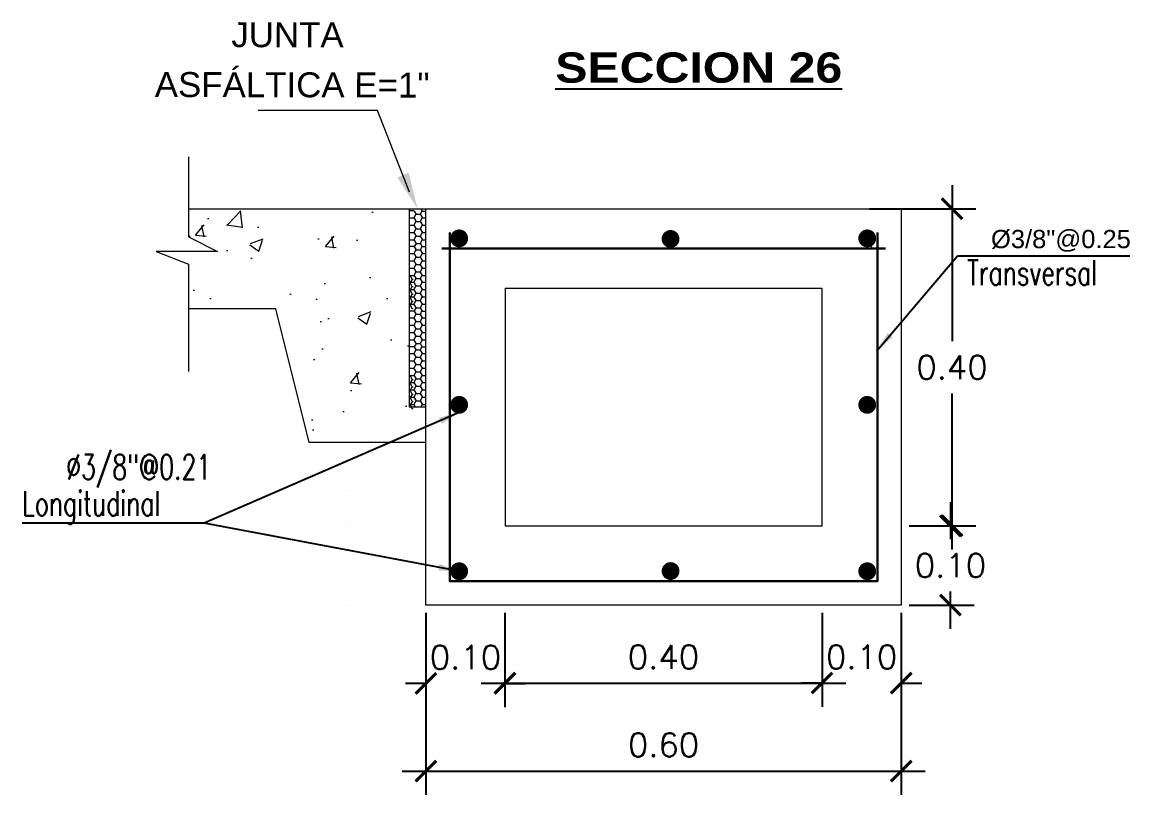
# Model space of a CAD drawing. Header units: millimetres. Extents: x 2085 to 2236, y 1365 to 1444.
# Drawn here: x 2226.137 to 2227.535, y 1432.922 to 1433.897 of the extents above; entities that cross this region are included whole.
import ezdxf

# ---------------------------------------------------------------- set-up
doc = ezdxf.new("R2010")
doc.units = ezdxf.units.MM
doc.linetypes.add('ACAD_ISO02W100', pattern=[15, 12, -3])
doc.linetypes.add('DASHED2', pattern=[0.375, 0.25, -0.125])
for name, color, linetype, lineweight in [('0.2', 32, 'ACAD_ISO02W100', 0), ('cotas', 1, 'Continuous', 15), ('linea fina 01', 189, 'Continuous', 0), ('PROYECCIONES-INT', 1, 'DASHED2', 5), ('TEXTO', 255, 'Continuous', 5)]:
    doc.layers.add(name, color=color, linetype=linetype, lineweight=lineweight)
doc.layers.add('TEX', color=3, linetype='Continuous')
doc.styles.add('COTAS', font='arial.ttf')
doc.styles.add('MtXpl_Arial_Black', font='')
doc.styles.add('ROMANS', font='romans.shx', dxfattribs={"width": 0.7})
doc.styles.add('ROMANS-DIM', font='romans.shx')
doc.styles.add('VANO', font='swissl.ttf', dxfattribs={"height": 0.2})
doc.styles.get('MtXpl_Arial_Black').set_extended_font_data('Arial Black')
doc.dimstyles.new('1-25V', dxfattribs={"dimscale": 0.2, "dimtxt": 0.18, "dimasz": 0.13, "dimexe": 0.18, "dimexo": 0.15, "dimgap": 0.1, "dimtad": 0, "dimtih": 1, "dimtoh": 1, "dimzin": 0, "dimdsep": 46, "dimtxsty": 'COTAS', "dimcen": 0.09, "dimadec": 0, "dimazin": 0, "dimtfac": 1, "dimtmove": 2, "dimatfit": 3, "dimfxl": 1, "dimtolj": 1, "dimtzin": 0, "dimarcsym": 0})
doc.dimstyles.new('20_METRIC  ARCHITECTURAL', dxfattribs={"dimscale": 0.2, "dimtxt": 0.03, "dimasz": 0.13, "dimexe": 0.15, "dimexo": 0.05, "dimgap": 0.09, "dimtad": 1, "dimtih": 1, "dimtoh": 1, "dimzin": 0, "dimdsep": 46, "dimtxsty": 'ROMANS-DIM', "dimblk": 'ARCHTICK', "dimcen": 2, "dimdle": 0.15, "dimclrd": 9, "dimclre": 9, "dimadec": 0, "dimazin": 0, "dimtfac": 1, "dimtix": 1, "dimtofl": 0, "dimtmove": 0, "dimatfit": 3, "dimfxl": 1, "dimfrac": 2, "dimtolj": 1, "dimtzin": 0, "dimarcsym": 0})

# ---------------------------------------------------------------- blocks, each defined once
blk = doc.blocks.new('_ArchTick')
at = {"color": 0, "linetype": 'ByBlock', "const_width": 0.15}
blk.add_lwpolyline([(-0.5, -0.5), (0.5, 0.5)], dxfattribs=at)
blk = doc.blocks.new('*D1020')
at = {"color": 9, "lineweight": -2, "transparency": 16777216}
for p, q in [((2226.646357393005, 1433.151413840045), (2226.646357393005, 1432.921986593221)), ((2227.24635739304, 1433.151413840045), (2227.24635739304, 1432.921986593221)), ((2226.616357393005, 1432.951986593221), (2227.27635739304, 1432.951986593221))]:
    blk.add_line(p, q, dxfattribs=at)
at = {"layer": 'Defpoints', "color": 0, "transparency": 16777216}
for p in [(2226.646357393005, 1433.161413840045, 5186.962977339907), (2227.24635739304, 1433.161413840045, 5186.962977339907), (2227.24635739304, 1432.951986593221)]:
    blk.add_point(p, dxfattribs=at)
at = {"color": 9, "lineweight": -2, "transparency": 16777216, "xscale": 0.026, "yscale": 0.026, "zscale": 0.026, "rotation": 180}
blk.add_blockref('_ArchTick', (2226.646357393005, 1432.951986593221), dxfattribs=at)
at = {"color": 9, "lineweight": -2, "transparency": 16777216, "xscale": 0.026, "yscale": 0.026, "zscale": 0.026}
blk.add_blockref('_ArchTick', (2227.24635739304, 1432.951986593221), dxfattribs=at)
at = {"color": 0, "lineweight": 0, "transparency": 16777216, "insert": (2226.946357393051, 1432.984986593221), "char_height": 0.03, "attachment_point": 5, "style": 'ROMANS-DIM'}
blk.add_mtext('\\A1;0.60', dxfattribs=at)
blk = doc.blocks.new('*D1021')
at = {"color": 9, "lineweight": -2, "transparency": 16777216}
for p, q in [((2227.310404314423, 1433.691413840046), (2227.310404314423, 1433.494413842654)), ((2227.206357257254, 1433.661413840046), (2227.340404314423, 1433.661413840046)), ((2227.310404314423, 1433.231413746541), (2227.310404314423, 1433.428413842654)), ((2227.256357393041, 1433.261413746541), (2227.340404314423, 1433.261413746541))]:
    blk.add_line(p, q, dxfattribs=at)
at = {"layer": 'Defpoints', "color": 0, "transparency": 16777216}
for p in [(2227.196357257254, 1433.661413840046, 5186.962977339907), (2227.246357393041, 1433.261413746541, 5186.962977339907), (2227.310404314423, 1433.261413746541)]:
    blk.add_point(p, dxfattribs=at)
at = {"color": 9, "lineweight": -2, "transparency": 16777216, "xscale": 0.026, "yscale": 0.026, "zscale": 0.026}
for p, rotation in [((2227.310404314423, 1433.661413840046), 90), ((2227.310404314423, 1433.261413746541), 270)]:
    blk.add_blockref('_ArchTick', p, dxfattribs=dict(at, rotation=rotation))
at = {"color": 0, "lineweight": 0, "transparency": 16777216, "insert": (2227.310404314423, 1433.461413842653), "char_height": 0.03, "attachment_point": 5, "style": 'ROMANS-DIM'}
blk.add_mtext('\\A1;0.40', dxfattribs=at)
blk = doc.blocks.new('*D1022')
at = {"color": 9, "lineweight": -2, "transparency": 16777216}
for p, q in [((2227.308413910094, 1433.291413750266), (2227.308413910094, 1433.244413840791)), ((2227.256357393041, 1433.261413750266), (2227.338413910094, 1433.261413750266)), ((2227.308413910094, 1433.131413840046), (2227.308413910094, 1433.178413840791)), ((2227.256357393041, 1433.161413840046), (2227.338413910094, 1433.161413840046))]:
    blk.add_line(p, q, dxfattribs=at)
at = {"layer": 'Defpoints', "color": 0, "transparency": 16777216}
for p in [(2227.246357393041, 1433.261413750266), (2227.246357393041, 1433.161413840046), (2227.308413910094, 1433.161413840046)]:
    blk.add_point(p, dxfattribs=at)
at = {"color": 9, "lineweight": -2, "transparency": 16777216, "xscale": 0.026, "yscale": 0.026, "zscale": 0.026}
for p, rotation in [((2227.308413910094, 1433.261413750266), 90), ((2227.308413910094, 1433.161413840046), 270)]:
    blk.add_blockref('_ArchTick', p, dxfattribs=dict(at, rotation=rotation))
at = {"color": 0, "lineweight": 0, "transparency": 16777216, "insert": (2227.308413910094, 1433.21141384079), "char_height": 0.03, "attachment_point": 5, "style": 'ROMANS-DIM'}
blk.add_mtext('\\A1;0.10', dxfattribs=at)
blk = doc.blocks.new('*D1023')
at = {"color": 9, "lineweight": -2, "transparency": 16777216}
for p, q in [((2226.646357393005, 1433.151413841908), (2226.646357393005, 1433.032563282465)), ((2226.746077772343, 1433.151413841908), (2226.746077772343, 1433.032563282465)), ((2226.646357393005, 1433.062563282465), (2226.620357393005, 1433.062563282465)), ((2226.746077772343, 1433.062563282465), (2226.772077772343, 1433.062563282465))]:
    blk.add_line(p, q, dxfattribs=at)
at = {"layer": 'Defpoints', "color": 0, "transparency": 16777216}
for p in [(2226.646357393005, 1433.161413841908, 5186.962977339907), (2226.746077772343, 1433.161413841908, 5186.962977339907), (2226.746077772343, 1433.062563282465)]:
    blk.add_point(p, dxfattribs=at)
at = {"color": 9, "lineweight": -2, "transparency": 16777216, "xscale": 0.026, "yscale": 0.026, "zscale": 0.026}
blk.add_blockref('_ArchTick', (2226.646357393005, 1433.062563282465), dxfattribs=at)
at = {"color": 9, "lineweight": -2, "transparency": 16777216, "xscale": 0.026, "yscale": 0.026, "zscale": 0.026, "rotation": 180}
blk.add_blockref('_ArchTick', (2226.746077772343, 1433.062563282465), dxfattribs=at)
at = {"color": 0, "lineweight": 0, "transparency": 16777216, "insert": (2226.696217582674, 1433.095563282465), "char_height": 0.03, "attachment_point": 5, "style": 'ROMANS-DIM'}
blk.add_mtext('\\A1;0.10', dxfattribs=at)
blk = doc.blocks.new('*D1024')
at = {"color": 9, "lineweight": -2, "transparency": 16777216}
for p, q in [((2226.746077772343, 1433.151413840045), (2226.746077772343, 1433.032984743183)), ((2227.146357393005, 1433.151413840045), (2227.146357393005, 1433.032984743183)), ((2226.716077772342, 1433.062984743183), (2227.176357393005, 1433.062984743183))]:
    blk.add_line(p, q, dxfattribs=at)
at = {"layer": 'Defpoints', "color": 0, "transparency": 16777216}
for p in [(2226.746077772343, 1433.161413840045, 10373.92595467981), (2227.146357393005, 1433.161413840045, 5186.962977339907), (2227.146357393005, 1433.062984743183)]:
    blk.add_point(p, dxfattribs=at)
at = {"color": 9, "lineweight": -2, "transparency": 16777216, "xscale": 0.026, "yscale": 0.026, "zscale": 0.026, "rotation": 180}
blk.add_blockref('_ArchTick', (2226.746077772343, 1433.062984743183), dxfattribs=at)
at = {"color": 9, "lineweight": -2, "transparency": 16777216, "xscale": 0.026, "yscale": 0.026, "zscale": 0.026}
blk.add_blockref('_ArchTick', (2227.146357393005, 1433.062984743183), dxfattribs=at)
at = {"color": 0, "lineweight": 0, "transparency": 16777216, "insert": (2226.946217582674, 1433.095984743182), "char_height": 0.03, "attachment_point": 5, "style": 'ROMANS-DIM'}
blk.add_mtext('\\A1;0.40', dxfattribs=at)
blk = doc.blocks.new('*D1025')
at = {"color": 9, "lineweight": -2, "transparency": 16777216}
for p, q in [((2227.146357393005, 1433.151413840045), (2227.146357393005, 1433.032984743183)), ((2227.24635739304, 1433.151413840045), (2227.24635739304, 1433.032984743183)), ((2227.146357393005, 1433.062984743183), (2227.120357393005, 1433.062984743183)), ((2227.24635739304, 1433.062984743183), (2227.27235739304, 1433.062984743183))]:
    blk.add_line(p, q, dxfattribs=at)
at = {"layer": 'Defpoints', "color": 0, "transparency": 16777216}
for p in [(2227.146357393005, 1433.161413840045, 5186.962977339907), (2227.24635739304, 1433.161413840045, 5186.962977339907), (2227.24635739304, 1433.062984743183)]:
    blk.add_point(p, dxfattribs=at)
at = {"color": 9, "lineweight": -2, "transparency": 16777216, "xscale": 0.026, "yscale": 0.026, "zscale": 0.026}
blk.add_blockref('_ArchTick', (2227.146357393005, 1433.062984743183), dxfattribs=at)
at = {"color": 9, "lineweight": -2, "transparency": 16777216, "xscale": 0.026, "yscale": 0.026, "zscale": 0.026, "rotation": 180}
blk.add_blockref('_ArchTick', (2227.24635739304, 1433.062984743183), dxfattribs=at)
at = {"color": 0, "lineweight": 0, "transparency": 16777216, "insert": (2227.196357393022, 1433.095984743182), "char_height": 0.03, "attachment_point": 5, "style": 'ROMANS-DIM'}
blk.add_mtext('\\A1;0.10', dxfattribs=at)
blk = doc.blocks.new('TEXTO 1')
at = {"layer": 'linea fina 01', "ltscale": 0.1}
for p, q in [((-0.0508167723950521, 0.1241394892707319), (-0.2010398150864177, 0.1241394892707319)), ((-0.0100357992129006, 0.0209258095888174), (-0.0508167723950521, 0.1241394892707319))]:
    blk.add_line(p, q, dxfattribs=at)
blk.add_solid([(-0.02553807579244, 0.0394717055042122), (0, 0), (-0.0113560050455419, 0.0456207189772329)], dxfattribs=at)
at = {"layer": '0.2', "color": 251, "true_color": 0x636466, "style": 'VANO', "oblique": 359.9999999999988}
for s, p in [('JUNTA', (-0.235123199257103, 0.2039847484927009, -5186.962977339907)), ('ASFÁLTICA E=1"', (-0.331776078852684, 0.1410587300779298, -5186.962977339907))]:
    blk.add_text(s, height=0.0314999999999926, rotation=359.8799999999986, dxfattribs=at).set_placement(p)
blk = doc.blocks.new('junta asfaltica')
at = {"lineweight": 0}
h = blk.add_hatch(dxfattribs=at)
h.set_pattern_fill('AR-CONC', scale=0.01, style=0)
h.set_pattern_definition([(50, (-0.1189008341857516, -0.0700673807971271), (0.1639662020964036, -0.0143451769850128), [0.017145, -0.188595]), (355, (-0.1189008341857516, -0.0700673807971271), (-0.0317190792824724, 0.1719511607151316), [0.013716, -0.150876525753]), (100.4514446999999, (-0.1052370278862327, -0.0712628090009275), (0.1322471223813179, 0.1576059767209756), [0.01457100792, -0.1602812201399999]), (46.1842, (-0.1189008341857516, -0.0243473808466206), (0.2439711368029169, -0.0378380951394544), [0.0257175, -0.2828925]), (96.6355576099999, (-0.0985699241846305, -0.0275005307792071), (0.2136637206463527, 0.2226835121379494), [0.021856520826, -0.240422047344]), (351.18415117, (-0.1189008341857516, -0.0243473808466206), (0.2136637206584793, 0.2226835121269794), [0.020573970363, -0.226313758728]), (21, (-0.0960408341843504, -0.0357773808761977), (0.1364529521422192, -0.0920386783683789), [0.017145, -0.188595]), (326, (-0.0960408341843504, -0.0357773808761977), (0.0556218255128824, 0.1657691695100873), [0.013716, -0.150876]), (71.45144499999999, (-0.0846697548481643, -0.0434472707099758), (0.1920747773508445, 0.0737304919973147), [0.01457100792, -0.16028094384]), (37.5, (-0.1189008341857516, -0.0700673807971271), (0.0027797429255326, 0.0760995349858378), [0, -0.1490472, 0, -0.153162, 0, -0.1514475]), (7.499999999999999, (-0.1189008341857516, -0.0700673807971271), (0.0601376962592752, 0.0901625173363076), [0, -0.0873252, 0, -0.1456182, 0, -0.0577215]), (327.5, (-0.1698786341848972, -0.0700673807971271), (0.1220315356501842, -0.0051558695934061), [0, -0.05715, 0, -0.178308, 0, -0.236601]), (317.5, (-0.1927386341862984, -0.0700673807971271), (0.1333162632474163, 0.0228838419299997), [0, -0.074295, 0, -0.1184148, 0, -0.168021])])
h.paths.add_polyline_path([(-0.0210516101701615, 2.68221356e-08), (-0.2996047820056447, 2.68221356e-08), (-0.2996047820056447, -0.0354425396023999), (-0.2629513452084211, -0.0536842927335783), (-0.3405718617955244, -0.0536842927335783), (-0.2996047820056447, -0.0698087543248676), (-0.2996047820056447, -0.1263088059424717), (-0.1894634049244814, -0.1263088059424717), (-0.1473604562202126, -0.2947206035255476), (-0.0210516101701615, -0.2947206075489248)])
h = blk.add_hatch(dxfattribs=at)
h.set_pattern_fill('HONEY', scale=0.0187124216457653, angle=180, style=0)
h.set_pattern_definition([(360, (-1344.435306308298, 712.0165321929755), (0.0080206117279161, -0.0046307012336861), [0.0053470744852774, -0.0106941489705549]), (240, (-1344.435306308298, 712.0165321929755), (-0.0080206107696662, -0.0046307028934237), [0.0053470744852774, -0.0106941489705549]), (300, (-1344.435306308298, 712.0165321929755), (9.5825e-10, -0.0092614041271098), [-0.0106941489705548, 0.0053470744852774])])
h.paths.add_polyline_path([(-0.0210514743416752, -0.0843195278941949), (-0.0210514743416752, -0.1264220193027086), (-0.0160414602769379, -0.1264220193027086), (-0.0160414602769379, -0.0843195278941949)])
h = blk.add_hatch(dxfattribs=at)
h.set_pattern_fill('HONEY', scale=0.0187124216457653, angle=180, style=0)
h.set_pattern_definition([(360, (-1344.435306308298, 711.8902233816681), (0.0080206117279161, -0.0046307012336861), [0.0053470744852774, -0.0106941489705549]), (240, (-1344.435306308298, 711.8902233816681), (-0.0080206107696662, -0.0046307028934237), [0.0053470744852774, -0.0106941489705549]), (300, (-1344.435306308298, 711.8902233816681), (9.5825e-10, -0.0092614041271098), [-0.0106941489705548, 0.0053470744852774])])
h.paths.add_polyline_path([(-0.0210514743416752, -0.2106283378600438), (-0.0210514743416752, -0.2527308292685575), (-0.0160414602769379, -0.2527308292685575), (-0.0160414602769379, -0.2106283378600438)])
at = {"color": 7, "linetype": 'ByBlock', "lineweight": 0}
for p, q in [((-0.2996047820056447, 0.0657418549060367), (-0.2996047820056447, -0.0354425369203)), ((-0.2996047820056447, -0.0354425369203), (-0.2629513452084211, -0.0536842887102012)), ((-0.2629513452084211, -0.0536842887102012), (-0.3405718617955244, -0.0536842887102012)), ((-0.3405718617955244, -0.0536842887102012), (-0.2996047820056447, -0.0698087529838176)), ((-0.2996047820056447, -0.0698087529838176), (-0.2996047820056447, -0.2053593622147218))]:
    blk.add_line(p, q, dxfattribs=at)
at = {"color": 7, "lineweight": 0}
for p, q in [((-0.2996047820056447, 2.81631856e-08), (-0.0210516101701615, 2.81631856e-08)), ((-0.0210514743416752, 0), (0, 0)), ((-0.0210514743416752, 0), (-0.0210514743416752, -0.25)), ((-0.0066348896848467, 0), (-0.0049328113927913, -0.0029480829834938)), ((-1.357866495e-07, -0.2947206048668249), (-1.357866495e-07, 0)), ((-0.0210515703142846, -0.010682698041137), (-0.0205355835823866, -0.0115764141082764)), ((-0.020682943747488, -0.0112982127070609), (-0.0210515702724479, -0.0119366937874475)), ((-0.0148197005551083, -0.0027724613248665), (-0.0210514743416752, -0.0027724613248665)), ((-0.0203683337476832, -0.0113096965849309), (-0.0150212592793651, -0.0113096965849309)), ((-0.0126623334804208, -0.0066675102709723), (-0.0153358707461848, -0.0112982113657836)), ((-0.0151885115028563, -0.0115764141082764), (-0.0125149742584654, -0.0162071165441375)), ((-0.0148361946316982, -0.0029252399504003), (-0.0125149739019435, -0.0069457130134651)), ((-0.0123477220349742, -0.0066789941488423), (-0.0070006475457376, -0.0066789941488423)), ((-0.0051546604418036, -0.0029252412914502), (-0.0073152590334757, -0.0066675075888725)), ((-0.0046417228782047, -0.0112982100247336), (-0.0073152601439688, -0.0159289124608222)), ((-0.0071679010893604, -0.0069457116721878), (-0.0044943638449695, -0.0115764141082764)), ((-0.0051235891251054, -0.0029047425091449), (2.09184e-11, -0.0029047425091449)), ((-0.0043271103013467, -0.0113096965849309), (-9.55119503e-08, -0.0113096965849309)), ((-0.0210515699372991, -0.0199441029130867), (-0.0205355831840279, -0.0208378162978988)), ((-0.0206829452140482, -0.0205596175790106), (-0.0210515706708066, -0.0211980946362473)), ((-0.0203683337476832, -0.0205710987745533), (-0.0150212592793651, -0.0205710987745533)), ((-0.0126623334804208, -0.0159289138018721), (-0.0153358707461848, -0.0205596148966834)), ((-0.012662334612287, -0.0251903173327719), (-0.0153358718775962, -0.0298210184275831)), ((-0.0151885091140685, -0.0208378176391761), (-0.0125149718487592, -0.0254685200750373)), ((-0.0123477220349742, -0.0159403976797421), (-0.0070006475457376, -0.0159403976797421)), ((-0.0123477220349742, -0.0252017985283146), (-0.0070006475457376, -0.0252017985283146)), ((-0.0046417231928899, -0.0205596135556334), (-0.0073152604372808, -0.0251903146504446)), ((-0.0071678994549984, -0.0162071192264648), (-0.004494362168316, -0.0208378189802261)), ((-0.0071678997692288, -0.0254685200750373), (-0.0044943625248379, -0.0300992225108985)), ((-0.0043271103013467, -0.0205710987745533), (-9.55119503e-08, -0.0205710987745533)), ((-0.0210515702724479, -0.0292055037616592), (-0.0205355819684883, -0.0300992225108985)), ((-0.0206829452140482, -0.0298210197686331), (-0.0210515703774945, -0.0304594981669197)), ((-0.0210515698745439, -0.038466907292559), (-0.0205355807952401, -0.0393606260417983)), ((-0.0206829463459144, -0.0390824232995328), (-0.0210515704193313, -0.0397208990157196)), ((-0.0203683337476832, -0.0298325009644032), (-0.0150212592793651, -0.0298325009644032)), ((-0.0203683337476832, -0.0390939018129757), (-0.0150212592793651, -0.0390939018129757)), ((-0.012662334905599, -0.0344517195223944), (-0.0153358721709083, -0.0390824219584829)), ((-0.0151885087157098, -0.0300992225108985), (-0.0125149714504005, -0.0347299236059371)), ((-0.0151885074797065, -0.0393606260417983), (-0.0125149702348608, -0.0439913284778868)), ((-0.0123477220349742, -0.0344632034002643), (-0.0070006475457376, -0.0344632034002643)), ((-0.0046417253929576, -0.0298210197686331), (-0.0073152626373485, -0.0344517222047216)), ((-0.0046417257703979, -0.0390824232995328), (-0.0073152630357072, -0.043713125735394)), ((-0.007167897380441, -0.034729924946987), (-0.004494360114677, -0.0393606260417983)), ((-0.0043271103013467, -0.0298325009644032), (-9.55537871e-08, -0.0298325009644032)), ((-0.0043271103013467, -0.0390939018129757), (-9.55537871e-08, -0.0390939018129757)), ((-0.0210515703142846, -0.0557221157848744), (-0.0205355839802906, -0.0566158291696866)), ((-0.0149139519339769, -0.0477837949990772), (-0.0206632865078973, -0.0477837949990772)), ((-0.0126623331034352, -0.0517069253326099), (-0.0153358703478261, -0.0563376264274211)), ((-0.0125149702348608, -0.0439913284778868), (-0.014899782829616, -0.0475884993372802)), ((-0.0148361946316982, -0.0479646563528604), (-0.0125149739019435, -0.0519851307569752)), ((-0.0123477220349742, -0.0437246042490642), (-0.0070006475457376, -0.0437246042490642)), ((-0.0123477220349742, -0.0517184105515298), (-0.0070006475457376, -0.0517184105515298)), ((-0.0051546604418036, -0.0479646590351877), (-0.0073152590334757, -0.0517069253326099)), ((-0.0071679007123748, -0.0519851307569752), (-0.0044943634466108, -0.0566158305107365)), ((-0.0069412944512806, -0.0439446634054548), (-0.0051814038679368, -0.0474320340156282)), ((-0.0052986274031355, -0.0476877263188271), (2.09184e-11, -0.0476877263188271)), ((-0.020682943747488, -0.056337630450571), (-0.0210515702724479, -0.056976108849085)), ((-0.0210515699372991, -0.0649835179744969), (-0.0205355831840279, -0.0658772340416363)), ((-0.0206829448370627, -0.0655990312993708), (-0.0210515706708066, -0.0662375083566076)), ((-0.0203683337476832, -0.056349112987391), (-0.0150212592793651, -0.056349112987391)), ((-0.0203683337476832, -0.0656105138361909), (-0.0150212592793651, -0.0656105138361909)), ((-0.0126623334804208, -0.0609683302043322), (-0.0153358707461848, -0.0655990312993708)), ((-0.0151885111258707, -0.0566158305107365), (-0.0125149738601067, -0.061246532946825)), ((-0.015188509491054, -0.0658772353826862), (-0.0125149722466631, -0.0705079364777248)), ((-0.0123477220349742, -0.0609798140824296), (-0.0070006475457376, -0.0609798140824296)), ((-0.0046417228782047, -0.0563376264274211), (-0.0073152601439688, -0.0609683275222324)), ((-0.0046417231928899, -0.0655990299580935), (-0.0073152604372808, -0.0702297310531321)), ((-0.0071678994549984, -0.061246534287875), (-0.004494362168316, -0.0658772367239635)), ((-0.0043271103013467, -0.056349112987391), (-9.55119503e-08, -0.056349112987391)), ((-0.0043271103013467, -0.0656105138361909), (-9.55119503e-08, -0.0656105138361909)), ((-0.0210515702724479, -0.0742449201643467), (-0.0205355819684883, -0.075138637572536)), ((-0.0206829452140482, -0.0748604361713206), (-0.0210515695812319, -0.0754989132285573)), ((-0.0210515698745439, -0.0835063236952465), (-0.0206477031460963, -0.0842058411240032)), ((-0.0203683337476832, -0.0748719160258133), (-0.0150212592793651, -0.0748719160258133)), ((-0.012662334612287, -0.0702297323941821), (-0.0153358718775962, -0.0748604348302706)), ((-0.012662334905599, -0.0794911372661318), (-0.0153358721709083, -0.0841218370198931)), ((-0.0151885087157098, -0.075138637572536), (-0.0125149714504005, -0.0797693400083972)), ((-0.0123477220349742, -0.0702412162720521), (-0.0070006475457376, -0.0702412162720521)), ((-0.0123477220349742, -0.0795026184619019), (-0.0070006475457376, -0.0795026184619019)), ((-0.0046417254766311, -0.0748604361713206), (-0.0073152627423951, -0.0794911386071817)), ((-0.0071678993713249, -0.0705079391598247), (-0.0044943621264792, -0.075138638913586)), ((-0.0071678977783449, -0.0797693413494471), (-0.0046064829057286, -0.0842058411240032)), ((-0.0043271103013467, -0.0748719160258133), (-9.55537871e-08, -0.0748719160258133)), ((-0.0210515696230687, -0.0920769859849315), (-0.0205355836869785, -0.092970700711021)), ((-0.0206829438311615, -0.0926924993098055), (-0.0210515699791358, -0.0933309790491421)), ((-0.0206829463459144, -0.084121839701993), (-0.0207314448966827, -0.0842058411240032)), ((-0.0203683337476832, -0.0841333195567131), (-0.0150212592793651, -0.0841333195567131)), ((-0.0203683337476832, -0.0927039805053482), (-0.0150212592793651, -0.0927039805053482)), ((-0.0126623335854674, -0.088061795532667), (-0.0153358708507767, -0.0926924979687556)), ((-0.0126623335431759, -0.0973232004046167), (-0.0153358707880216, -0.101953900158378)), ((-0.015188510140888, -0.092970700711021), (-0.0125149728751239, -0.0976014018058322)), ((-0.0148361947362901, -0.0843195265531449), (-0.0125149740069901, -0.0883399996162098)), ((-0.0123477220349742, -0.088073280751587), (-0.0070006475457376, -0.088073280751587)), ((-0.0123477220349742, -0.0973346829414368), (-0.0070006475457376, -0.0973346829414368)), ((-0.0051546604836403, -0.0843195278941949), (-0.0073152590753125, -0.0880617941916171)), ((-0.0046417224803008, -0.0926924966274783), (-0.0073152597456101, -0.0973231963812396)), ((-0.0071679011521155, -0.0883399982749325), (-0.0044943638868062, -0.0929706993699711)), ((-0.0071678995386719, -0.0976014044879321), (-0.0044943622733626, -0.1022321055829707)), ((-0.0043271103013467, -0.0841333195567131), (-9.55537871e-08, -0.0841333195567131)), ((-0.0043271103013467, -0.0927039805053482), (-9.55119503e-08, -0.0927039805053482)), ((-0.0210515699372991, -0.1013383868337314), (-0.0205355831840279, -0.1022321029006434)), ((-0.0206829453190949, -0.101953901499428), (-0.0210515707544801, -0.1025923812389919)), ((-0.0210515695812319, -0.1105997917054537), (-0.0205355820526165, -0.1114935077725931)), ((-0.0206829452772581, -0.1112153063713777), (-0.0210515700209726, -0.1118537820875645)), ((-0.0203683337476832, -0.101965384036248), (-0.0150212592793651, -0.101965384036248)), ((-0.0203683337476832, -0.1112267862260978), (-0.0150212592793651, -0.1112267862260978)), ((-0.0126623342348467, -0.1065846025942392), (-0.0153358714792376, -0.1112153050303277)), ((-0.015188509197742, -0.1022321055829707), (-0.0125149719533511, -0.1068628080188319)), ((-0.0151885087157098, -0.1114935077725931), (-0.0125149714504005, -0.1161242088676317)), ((-0.0123477220349742, -0.1065960851310592), (-0.0070006475457376, -0.1065960851310592)), ((-0.0046417235698755, -0.1019538988173281), (-0.0073152608356395, -0.1065846012531892)), ((-0.0046417250787272, -0.1112153063713777), (-0.0073152623649548, -0.115846006125139)), ((-0.0071678984072605, -0.1068628080188319), (-0.0044943611624149, -0.1114935091138705)), ((-0.0043271103013467, -0.101965384036248), (-9.55119503e-08, -0.101965384036248)), ((-0.0043271103013467, -0.1112267862260978), (-9.55537871e-08, -0.1112267862260978)), ((-0.0210515698745439, -0.1198611925542536), (-0.0205355807952401, -0.1207549126445428)), ((-0.0206829459475557, -0.1204767085612275), (-0.0210515700209726, -0.121115182936137)), ((-0.0203683337476832, -0.1204881884157203), (-0.0150212592793651, -0.1204881884157203)), ((-0.0126623353035029, -0.115846004784089), (-0.015335872569267, -0.1204767072199502)), ((-0.0151885076052167, -0.1207549126445428), (-0.0125149703189891, -0.1253856150806314)), ((-0.0129228676319144, -0.1255586645006588), (-0.0148348480788627, -0.1288070999084994)), ((-0.0123477220349742, -0.115857488661959), (-0.0070006475457376, -0.115857488661959)), ((-0.0123477220349742, -0.1251188908515814), (-0.0070006475457376, -0.1251188908515814)), ((-0.0073218910883952, -0.1251188908515814), (-0.0049328113927913, -0.1292568942903927)), ((-0.0046417261683018, -0.1204767085612275), (-0.0073152634336111, -0.1251074109970887)), ((-0.0071678974850329, -0.1161242115497316), (-0.0044943602197236, -0.1207549139855928)), ((-0.0043271103013467, -0.1204881884157203), (-9.55537871e-08, -0.1204881884157203)), ((-0.1894634049244814, -0.1263088032603719), (-0.2996047820056447, -0.1263088032603719)), ((-0.1473604562202126, -0.2947206021844977), (-0.1894634049244814, -0.1263088032603719)), ((-0.0210515703142846, -0.1369915093480358), (-0.0205355835823866, -0.1378852240741253)), ((-0.020682943747488, -0.1376070226729098), (-0.0210515702724479, -0.1382455037532964)), ((-0.0148197005551083, -0.1290812712907154), (-0.0210514743416752, -0.1290812712907154)), ((-0.0203683337476832, -0.1376185065507798), (-0.0150212592793651, -0.1376185065507798)), ((-0.0126623334804208, -0.1329763215778712), (-0.0153358707461848, -0.1376070213316325)), ((-0.0151885115028563, -0.1378852240741253), (-0.0125149742584654, -0.1425159265099865)), ((-0.0148361946316982, -0.1292340499162492), (-0.0125149739019435, -0.133254524320364)), ((-0.0123477220349742, -0.1329878041146912), (-0.0070006475457376, -0.1329878041146912)), ((-0.0051546604418036, -0.1292340525983491), (-0.0073152590334757, -0.1329763188957713)), ((-0.0046417228782047, -0.1376070199905826), (-0.0073152601439688, -0.1422377224266711)), ((-0.0071679010893604, -0.1332545229793141), (-0.0044943638449695, -0.1378852240741253)), ((-0.0051235891251054, -0.1292135524749938), (2.09184e-11, -0.1292135524749938)), ((-0.0043271103013467, -0.1376185065507798), (-9.55119503e-08, -0.1376185065507798)), ((-0.0210515699372991, -0.1462529128789356), (-0.0205355831840279, -0.1471466276050251)), ((-0.0206829452140482, -0.1468684275448595), (-0.0210515706708066, -0.1475069046020963)), ((-0.0203683337476832, -0.1468799073993523), (-0.0150212592793651, -0.1468799073993523)), ((-0.0126623334804208, -0.142237723767721), (-0.0153358707461848, -0.1468684262038096)), ((-0.012662334612287, -0.1514991259575709), (-0.0153358718775962, -0.156129828393432)), ((-0.0151885091140685, -0.147146628946075), (-0.0125149718487592, -0.1517773300408862)), ((-0.0123477220349742, -0.1422492089866409), (-0.0070006475457376, -0.1422492089866409)), ((-0.0123477220349742, -0.1515106098354408), (-0.0070006475457376, -0.1515106098354408)), ((-0.0046417231928899, -0.1468684248625323), (-0.0073152604372808, -0.1514991246162936)), ((-0.0071678994549984, -0.1425159291923137), (-0.004494362168316, -0.1471466302871249)), ((-0.0071678997692288, -0.1517773300408862), (-0.0044943625248379, -0.1564080324767474)), ((-0.0043271103013467, -0.1468799073993523), (-9.55119503e-08, -0.1468799073993523)), ((-0.0210515702724479, -0.1555143137275081), (-0.0205355819684883, -0.1564080324767474)), ((-0.0206829452140482, -0.156129829734482), (-0.0210515703774945, -0.156768309474046)), ((-0.0210515698745439, -0.1647757172584079), (-0.0205355807952401, -0.1656694360076472)), ((-0.0206829463459144, -0.1653912332653817), (-0.0210515704193313, -0.1660297089815685)), ((-0.0203683337476832, -0.1561413109302521), (-0.0150212592793651, -0.1561413109302521)), ((-0.0203683337476832, -0.1654027131198745), (-0.0150212592793651, -0.1654027131198745)), ((-0.012662334905599, -0.1607605308292932), (-0.0153358721709083, -0.1653912319243318)), ((-0.0151885087157098, -0.1564080324767474), (-0.0125149714504005, -0.1610387349128359)), ((-0.0151885074797065, -0.1656694360076472), (-0.0125149702348608, -0.1703001384437357)), ((-0.0123477220349742, -0.1607720133661132), (-0.0070006475457376, -0.1607720133661132)), ((-0.0046417253929576, -0.156129829734482), (-0.0073152626373485, -0.1607605321705705)), ((-0.0046417257703979, -0.1653912332653817), (-0.0073152630357072, -0.1700219357012429)), ((-0.007167897380441, -0.1610387362538859), (-0.004494360114677, -0.1656694360076472)), ((-0.0043271103013467, -0.1561413109302521), (-9.55537871e-08, -0.1561413109302521)), ((-0.0043271103013467, -0.1654027131198745), (-9.55537871e-08, -0.1654027131198745)), ((-0.0149139519339769, -0.1740926049649261), (-0.0206632865078973, -0.1740926049649261)), ((-0.0126623331034352, -0.1780157352984588), (-0.0153358703478261, -0.18264643773432)), ((-0.0125149702348608, -0.1703001384437357), (-0.014899782829616, -0.1738973093031291)), ((-0.0148361946316982, -0.1742734676599866), (-0.0125149739019435, -0.1782939407228241)), ((-0.0123477220349742, -0.1700334142149131), (-0.0070006475457376, -0.1700334142149131)), ((-0.0123477220349742, -0.1780272218584287), (-0.0070006475457376, -0.1780272218584287)), ((-0.0051546604418036, -0.1742734690010366), (-0.0073152590334757, -0.1780157352984588)), ((-0.0071679007123748, -0.1782939407228241), (-0.0044943634466108, -0.1829246418178627)), ((-0.0069412944512806, -0.1702534747123536), (-0.0051814038679368, -0.1737408453225271)), ((-0.0052986274031355, -0.173996536284676), (2.09184e-11, -0.173996536284676)), ((-0.0210515703142846, -0.1820309257507233), (-0.0205355839802906, -0.1829246404765854)), ((-0.020682943747488, -0.1826464404164198), (-0.0210515702724479, -0.1832849188149339)), ((-0.0210515699372991, -0.1912923279403458), (-0.0205355831840279, -0.1921860440074852)), ((-0.0206829448370627, -0.1919078412652197), (-0.0210515706708066, -0.1925463196635064)), ((-0.0203683337476832, -0.1826579229532399), (-0.0150212592793651, -0.1826579229532399)), ((-0.0203683337476832, -0.1919193238020398), (-0.0150212592793651, -0.1919193238020398)), ((-0.0126623334804208, -0.1872771388291312), (-0.0153358707461848, -0.1919078412652197)), ((-0.0151885111258707, -0.1829246418178627), (-0.0125149738601067, -0.1875553429126739)), ((-0.015188509491054, -0.1921860453485351), (-0.0125149722466631, -0.1968167477846236)), ((-0.0123477220349742, -0.1872886240482785), (-0.0070006475457376, -0.1872886240482785)), ((-0.0046417228782047, -0.18264643773432), (-0.0073152601439688, -0.1872771374880813)), ((-0.0046417231928899, -0.1919078399239424), (-0.0073152604372808, -0.196538542360031)), ((-0.0071678994549984, -0.1875553442537239), (-0.004494362168316, -0.1921860466898124)), ((-0.0043271103013467, -0.1826579229532399), (-9.55119503e-08, -0.1826579229532399)), ((-0.0043271103013467, -0.1919193238020398), (-9.55119503e-08, -0.1919193238020398)), ((-0.0210515702724479, -0.2005537301301956), (-0.0205355819684883, -0.2014474475383849)), ((-0.0206829452140482, -0.2011692461371695), (-0.0210515695812319, -0.2018077231944062)), ((-0.0203683337476832, -0.2011807273327122), (-0.0150212592793651, -0.2011807273327122)), ((-0.012662334612287, -0.1965385437010809), (-0.0153358718775962, -0.2011692447961195)), ((-0.012662334905599, -0.2057999458909308), (-0.0153358721709083, -0.2104306483267919)), ((-0.0151885087157098, -0.2014474475383849), (-0.0125149714504005, -0.2060781499742461)), ((-0.0123477220349742, -0.196550026237901), (-0.0070006475457376, -0.196550026237901)), ((-0.0123477220349742, -0.2058114284277508), (-0.0070006475457376, -0.2058114284277508)), ((-0.0046417254766311, -0.2011692461371695), (-0.0073152627423951, -0.2057999485730306)), ((-0.0071678993713249, -0.1968167491256736), (-0.0044943621264792, -0.2014474488794349)), ((-0.0071678977783449, -0.206078151315296), (-0.0046064829057286, -0.2105146510898521)), ((-0.0043271103013467, -0.2011807273327122), (-9.55537871e-08, -0.2011807273327122)), ((-0.0210515698745439, -0.2098151336610954), (-0.0206477031460963, -0.2105146510898521)), ((-0.0210515696230687, -0.2183857959507804), (-0.0205355836869785, -0.2192795106768699)), ((-0.0206829438311615, -0.2190013092756544), (-0.0210515699791358, -0.219639789014991)), ((-0.0206829463459144, -0.2104306496678419), (-0.0207314448966827, -0.2105146510898521)), ((-0.0203683337476832, -0.210442129522562), (-0.0150212592793651, -0.210442129522562)), ((-0.0203683337476832, -0.2190127918124745), (-0.0150212592793651, -0.2190127918124745)), ((-0.0126623335854674, -0.2143706054985159), (-0.0153358708507767, -0.2190013079346045)), ((-0.0126623335431759, -0.2236320090294157), (-0.0153358707880216, -0.2282627101242269)), ((-0.015188510140888, -0.2192795106768699), (-0.0125149728751239, -0.2239102131127311)), ((-0.0148361947362901, -0.2106283365189938), (-0.0125149740069901, -0.2146488095820587)), ((-0.0123477220349742, -0.2143820907174359), (-0.0070006475457376, -0.2143820907174359)), ((-0.0123477220349742, -0.2236434929072857), (-0.0070006475457376, -0.2236434929072857)), ((-0.0051546604836403, -0.2106283378600438), (-0.0073152590753125, -0.214370604157466)), ((-0.0046417224803008, -0.2190013065933272), (-0.0073152597456101, -0.2236320076883658)), ((-0.0071679011521155, -0.2146488068997314), (-0.0044943638868062, -0.21927950933582)), ((-0.0043271103013467, -0.210442129522562), (-9.55537871e-08, -0.210442129522562)), ((-0.0043271103013467, -0.2190127918124745), (-9.55119503e-08, -0.2190127918124745)), ((-0.0210515699372991, -0.2276471981406303), (-0.0205355831840279, -0.2285409128664924)), ((-0.0206829453190949, -0.2282627128063268), (-0.0210515707544801, -0.2289011898635636)), ((-0.0210515695812319, -0.2369086016713027), (-0.0205355820526165, -0.2378023177384421)), ((-0.0206829452772581, -0.2375241163372266), (-0.0210515700209726, -0.2381625920534134)), ((-0.0203683337476832, -0.2282741940020969), (-0.0150212592793651, -0.2282741940020969)), ((-0.0203683337476832, -0.2375355961919467), (-0.0150212592793651, -0.2375355961919467)), ((-0.0126623342348467, -0.2328934125600881), (-0.0153358714792376, -0.2375241149961766)), ((-0.015188509197742, -0.2285409168898695), (-0.0125149719533511, -0.2331716179846808)), ((-0.0123477220349742, -0.2329048964381855), (-0.0070006475457376, -0.2329048964381855)), ((-0.0046417235698755, -0.228262708783177), (-0.0073152608356395, -0.2328934112190382)), ((-0.0046417250787272, -0.2375241163372266), (-0.0073152623649548, -0.2421548174320378)), ((-0.0071678995386719, -0.223910214453781), (-0.0044943622733626, -0.2285409168898695)), ((-0.0071678984072605, -0.2331716179846808), (-0.0044943611624149, -0.2378023190797194)), ((-0.0043271103013467, -0.2282741940020969), (-9.55119503e-08, -0.2282741940020969)), ((-0.0043271103013467, -0.2375355961919467), (-9.55537871e-08, -0.2375355961919467)), ((-0.0210515698745439, -0.2461700025201026), (-0.0205355807952401, -0.2470637226103918)), ((-0.0206829459475557, -0.2467855185270764), (-0.0210515700209726, -0.2474239942430358)), ((-0.0210514743416752, -0.25), (-1.357866495e-07, -0.25)), ((-0.0203683337476832, -0.2467969983815692), (-0.0150212592793651, -0.2467969983815692)), ((-0.0126623353035029, -0.2421548147499379), (-0.015335872569267, -0.2467855171857991)), ((-0.0151885087157098, -0.2378023177384421), (-0.0125149714504005, -0.2424330188334807)), ((-0.0151885076052167, -0.2470637226103918), (-0.0134932470714375, -0.25)), ((-0.0123477220349742, -0.2421662986278079), (-0.0070006475457376, -0.2421662986278079)), ((-0.0071678974850329, -0.2424330228566305), (-0.0044943602197236, -0.2470637239514417)), ((-0.0046417261683018, -0.2467855185270764), (-0.0064976078897416, -0.25)), ((-0.0043271103013467, -0.2467969983815692), (-9.55537871e-08, -0.2467969983815692)), ((-1.357866495e-07, -0.2947206048668249), (-0.1473604562202126, -0.2947206021844977))]:
    blk.add_line(p, q, dxfattribs=at)
blk.add_blockref('TEXTO 1', (-0.0105257371706102, 0), dxfattribs=at)
blk = doc.blocks.new('*U683')
at = {"color": 5, "const_width": 0.01125}
blk.add_lwpolyline([(-0.0056249999999984, 0, 1), (0.0056249999999984, 0, 1)], format="xyb", close=True, dxfattribs=at)
blk = doc.blocks.new('*U690')
at = {"layer": 'cotas', "color": 0, "linetype": 'ByBlock', "lineweight": -2}
blk.add_blockref('*U683', (0, 0), dxfattribs=at)
at = {"layer": 'cotas', "color": 0, "linetype": 'ByBlock', "lineweight": -2, "transparency": 16777216}
for p in [(0.21, 0), (0.4200000000000001, 0)]:
    blk.add_blockref('*U683', p, dxfattribs=at)
blk = doc.blocks.new('*U689')
at = {"color": 5, "const_width": 0.01125}
blk.add_lwpolyline([(-0.0056249999999984, 0, 1), (0.0056249999999984, 0, 1)], format="xyb", close=True, dxfattribs=at)
blk = doc.blocks.new('*U684')
at = {"layer": 'cotas', "color": 0, "linetype": 'ByBlock', "lineweight": -2}
blk.add_blockref('*U689', (0, 0), dxfattribs=at)
blk = doc.blocks.new('*U686')
at = {"color": 5, "const_width": 0.01125}
blk.add_lwpolyline([(-0.0056249999999984, 0, 1), (0.0056249999999984, 0, 1)], format="xyb", close=True, dxfattribs=at)
blk = doc.blocks.new('*U685')
at = {"layer": 'cotas', "color": 0, "linetype": 'ByBlock', "lineweight": -2}
blk.add_blockref('*U686', (0, 0), dxfattribs=at)
at = {"layer": 'cotas', "color": 0, "linetype": 'ByBlock', "lineweight": -2, "transparency": 16777216}
for p in [(0.21, 0), (0.4200000000000001, 0)]:
    blk.add_blockref('*U686', p, dxfattribs=at)
blk = doc.blocks.new('*U687')
at = {"color": 5, "const_width": 0.01125}
blk.add_lwpolyline([(-0.0056249999999984, 0, 1), (0.0056249999999984, 0, 1)], format="xyb", close=True, dxfattribs=at)
blk = doc.blocks.new('*U688')
at = {"layer": 'cotas', "color": 0, "linetype": 'ByBlock', "lineweight": -2}
blk.add_blockref('*U687', (0, 0), dxfattribs=at)

msp = doc.modelspace()

# ---------------------------------------------------------------- linework, layer by layer
at = {"color": 84, "lineweight": 0}
for p, q in [((2226.646357393005, 1433.161413840045, 5186.962977339907), (2226.646357393005, 1433.661413840045, 5186.962977339907)), ((2226.646357393005, 1433.661413840045, 5186.962977339907), (2227.24635739304, 1433.661413840045, 5186.962977339907)), ((2227.24635739304, 1433.661413840045, 5186.962977339907), (2227.24635739304, 1433.161413840045, 5186.962977339907)), ((2226.746357392982, 1433.561413838555, 5186.962977339907), (2226.746357392982, 1433.261413839673, 5186.962977339907)), ((2226.746357392982, 1433.561413840418, 5186.962977339907), (2227.146357284389, 1433.561413840418, 5186.962977339907)), ((2227.146357393005, 1433.261413839673, 5186.962977339907), (2227.146357284448, 1433.561413840418, 5186.962977339907)), ((2226.746357392982, 1433.261413839673, 5186.962977339907), (2227.146357393005, 1433.261413839673, 5186.962977339907)), ((2227.24635739304, 1433.161413840045, 5186.962977339907), (2226.646357393005, 1433.161413840045, 5186.962977339907))]:
    msp.add_line(p, q, dxfattribs=at)
at = {"color": 5, "lineweight": 0}
for p, q in [((2226.646357393005, 1433.661413840045, 5186.962977339907), (2226.696357392993, 1433.661413840045, 5186.962977339907)), ((2227.196357257253, 1433.661413840045, 5186.962977339907), (2227.24635739304, 1433.661413840045, 5186.962977339907))]:
    msp.add_line(p, q, dxfattribs=at)
at = {"color": 6, "lineweight": 30}
msp.add_line((2226.666357393024, 1433.6114138393, 5186.962977339907), (2227.226357257223, 1433.611413841163, 5186.962977339907), dxfattribs=at)
at = {"lineweight": 0}
for p, q in [((2226.54635739297, 1433.305891475667, 5186.962977339907), (2226.546357528769, 1433.305891475667, 5186.962977339907)), ((2226.546357528769, 1433.266693242853, 5186.962977339907), (2226.54635739297, 1433.266693242853, 5186.962977339907))]:
    msp.add_line(p, q, dxfattribs=at)
at = {"color": 172, "lineweight": 0}
msp.add_line((2226.54635739297, 1433.161413840045, 5186.962977339907), (2226.54635739297, 1433.161413840045, 5186.962977339907), dxfattribs=at)
msp.add_line((2226.54635739297, 1433.161413840045, 5186.962977339907), (2226.54635739297, 1433.161413840045, 5186.962977339907), dxfattribs=at)
at = {"color": 6, "lineweight": 30, "elevation": 5186.962977339907}
msp.add_lwpolyline([(2227.216357393012, 1433.631413840716), (2227.21635739307, 1433.191413841237), (2226.676357392975, 1433.191413841237), (2226.676357392975, 1433.631413840716)], dxfattribs=at)
at = {"layer": 'PROYECCIONES-INT'}
msp.add_line((2227.206521100768, 1433.615004568388, 5186.962977339907), (2227.209105654325, 1433.613545508151, 5186.962977339907), dxfattribs=at)

# ---------------------------------------------------------------- block references
at = {"color": 84, "lineweight": 0}
msp.add_blockref('junta asfaltica', (2226.646357393005, 1433.661413840045, 5186.962977339907), dxfattribs=at)
at = {"layer": 'cotas'}
for name, p, rotation in [('*U690', (2226.688329302062, 1433.204085596864, 5186.962977339907), 89.99999999999999), ('*U688', (2226.955134697604, 1433.623370309387, 5186.962977339907), 270), ('*U685', (2227.203400336144, 1433.204085596864, 5186.962977339907), 89.99999999999999), ('*U684', (2226.955134697604, 1433.204331438084, 5186.962977339907), 270)]:
    msp.add_blockref(name, p, dxfattribs=dict(at, rotation=rotation))

# ---------------------------------------------------------------- texts
at = {"layer": 'cotas', "insert": (2227.536171120995, 1433.620945689296, 5186.962977339907), "char_height": 0.02304, "attachment_point": 6, "style": 'COTAS'}
msp.add_mtext('Ø3/8"@0.25', dxfattribs=at)
at = {"layer": 'TEX', "color": 7, "linetype": 'Continuous', "lineweight": 5, "char_height": 0.0313, "style": 'ROMANS'}
for s, insert, attachment_point in [('Transversal', (2227.329410441158, 1433.596507408683, 5186.962977339907), 1), ('Ø3/8"@0.21', (2226.375325391822, 1433.330435461392, 5186.962977339907), 6), ('Longitudinal', (2226.136672944351, 1433.305314662893, 5186.962977339907), 1)]:
    msp.add_mtext(s, dxfattribs=dict(at, insert=insert, attachment_point=attachment_point))
at = {"layer": 'TEXTO', "color": 18, "lineweight": -3, "true_color": 0x000000, "style": 'MtXpl_Arial_Black'}
msp.add_text('%%USECCION 26', height=0.0381047372466604, dxfattribs=at).set_placement((2226.809609564658, 1433.820544295971))

# ---------------------------------------------------------------- dimensions: what is measured, and where the dimension line sits
at = {"lineweight": 0}
for base, p1, p2, picture, middle in [((2227.310404314423, 1433.261413746541), (2227.196357257253, 1433.661413840045, 5186.962977339907), (2227.24635739304, 1433.261413746541, 5186.962977339907), '*D1021', (2227.310404314423, 1433.461413842653)), ((2227.308413910094, 1433.161413840046, 5186.962977339907), (2227.24635739304, 1433.261413750266, 5186.962977339907), (2227.24635739304, 1433.161413840045, 5186.962977339907), '*D1022', (2227.308413910094, 1433.21141384079, 5186.962977339907))]:
    dim = msp.add_linear_dim(base=base, p1=p1, p2=p2, angle=90, dimstyle='20_METRIC  ARCHITECTURAL', override={"dimtxt": 0.15}, dxfattribs=at)
    dim.commit()
    dim.dimension.update_dxf_attribs({"geometry": picture, "text_midpoint": middle, "dimtype": 160})
for base, p1, p2, picture, middle in [((2227.24635739304, 1432.951986593221), (2226.646357393005, 1433.161413840045, 5186.962977339907), (2227.24635739304, 1433.161413840045, 5186.962977339907), '*D1020', (2226.946357393051, 1432.951986593221)), ((2227.146357393005, 1433.062984743183), (2226.746077772343, 1433.161413840045, 10373.92595467981), (2227.146357393005, 1433.161413840045, 5186.962977339907), '*D1024', (2226.946217582674, 1433.062984743183))]:
    dim = msp.add_linear_dim(base=base, p1=p1, p2=p2, dimstyle='20_METRIC  ARCHITECTURAL', override={"dimtxt": 0.15}, dxfattribs=at)
    dim.commit()
    dim.dimension.update_dxf_attribs({"geometry": picture, "text_midpoint": middle, "dimtype": 160})
for base, p1, p2, picture, middle in [((2226.746077772343, 1433.062563282465), (2226.646357393005, 1433.161413841908, 5186.962977339907), (2226.746077772343, 1433.161413841908, 5186.962977339907), '*D1023', (2226.696217582674, 1433.095563282465)), ((2227.24635739304, 1433.062984743183), (2227.146357393005, 1433.161413840045, 5186.962977339907), (2227.24635739304, 1433.161413840045, 5186.962977339907), '*D1025', (2227.196357393022, 1433.095984743182))]:
    dim = msp.add_linear_dim(base=base, p1=p1, p2=p2, dimstyle='20_METRIC  ARCHITECTURAL', override={"dimtxt": 0.15}, dxfattribs=at)
    dim.commit()
    dim.dimension.update_dxf_attribs({"geometry": picture, "text_midpoint": middle})

# ---------------------------------------------------------------- leaders
at = {"layer": 'cotas'}
msp.add_leader([(2227.21553253743, 1433.48234448119, 5186.962977339907), (2227.31754771381, 1433.601949489703, 5186.962977339907), (2227.534888965132, 1433.601949489703, 5186.962977339907)], dimstyle='1-25V', override={"dimgap": 0.1, "dimtad": 0}, dxfattribs=at)
for points in [[(2226.688442020499, 1433.404420142089, 5186.962977339907), (2226.366234745128, 1433.264812546809, 5186.962977339907), (2226.136672944351, 1433.264812546809, 5186.962977339907)], [(2226.688329302062, 1433.204341129427, 5186.962977339907), (2226.366234745128, 1433.264812546809, 5186.962977339907)]]:
    msp.add_leader(points, dimstyle='1-25V', dxfattribs=at)

doc.saveas('drawing.dxf')
